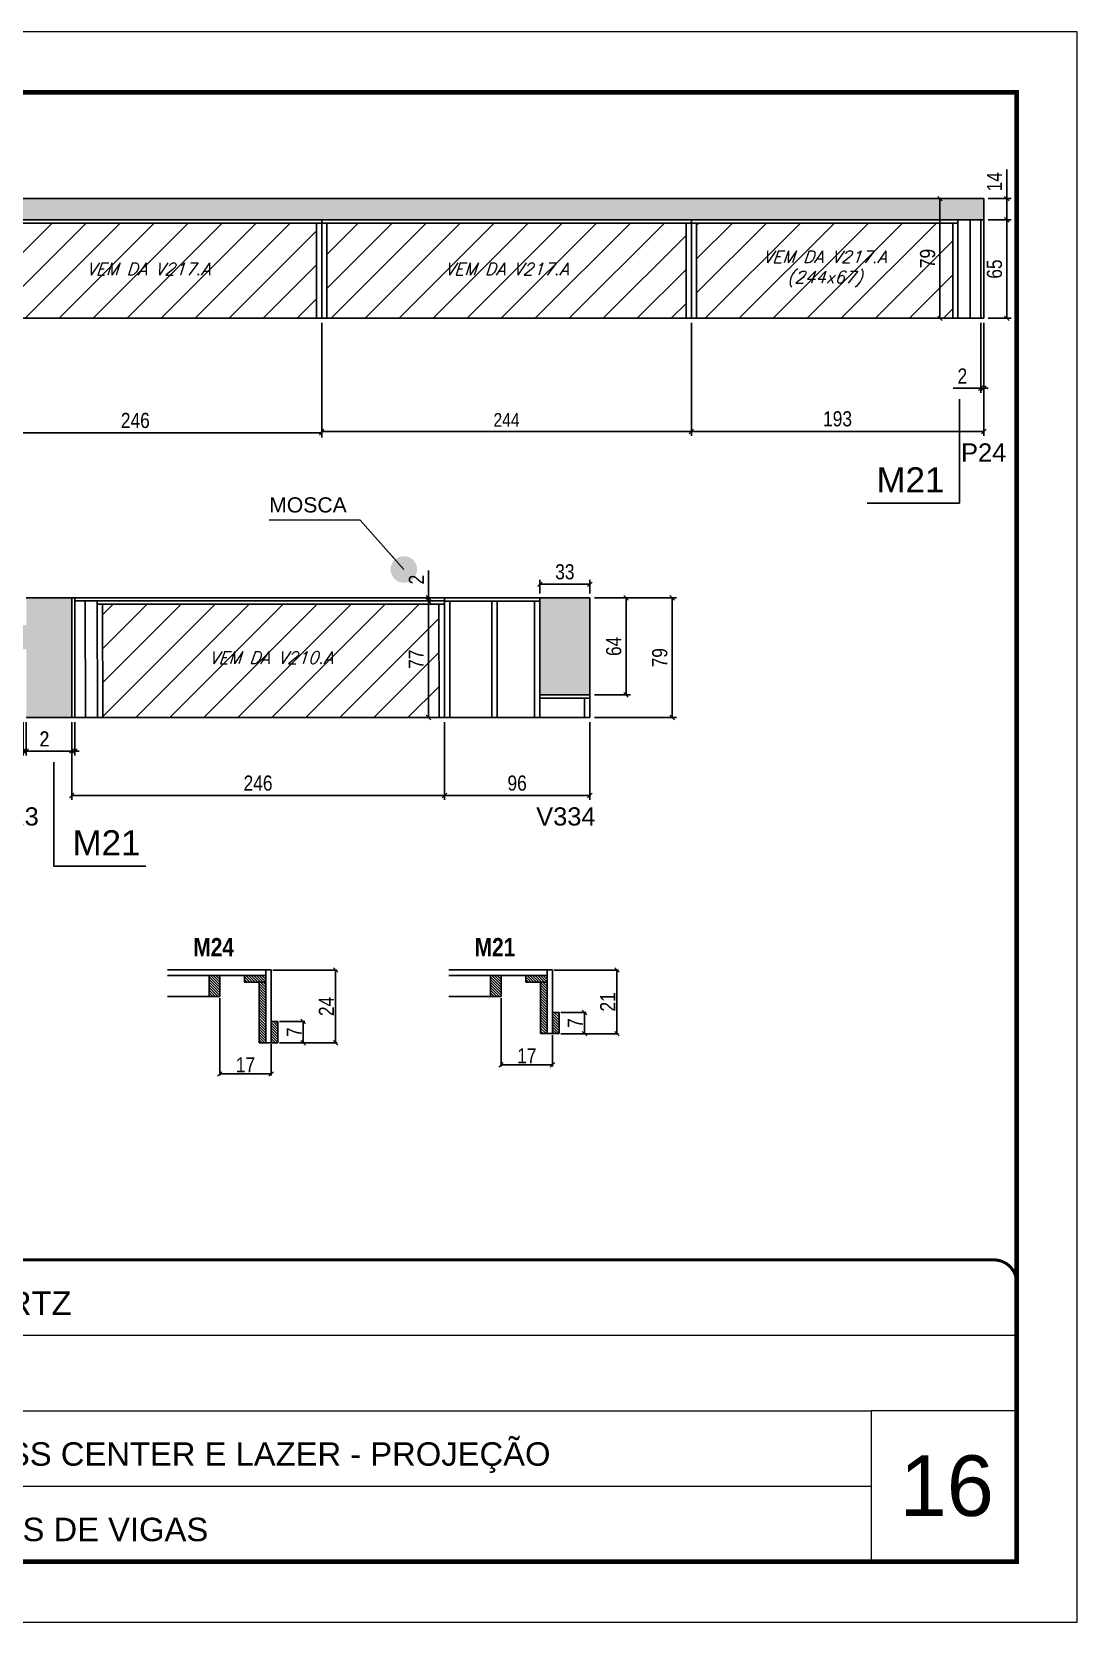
# Model space of a CAD drawing. Extents: x 13154 to 22413, y 1253 to 30260.
# Drawn here: x 18718 to 19408, y 25373 to 26423 of the extents above; entities that cross this region are included whole.
import ezdxf

# ---------------------------------------------------------------- set-up
doc = ezdxf.new("R2010")
doc.units = 0
doc.linetypes.add('CONTINUO', pattern=[0])
doc.linetypes.add('DASHED', pattern=[0.75, 0.5, -0.25])
for name, color, linetype in [('5', 5, 'Continuous'), ('COTA', 241, 'Continuous'), ('detalhes', 4, 'Continuous'), ('NOMENCLATURA', 7, 'Continuous'), ('Painéis', 200, 'Continuous'), ('SARR_2.2x10', 60, 'Continuous'), ('SARR_2.2x7', 40, 'Continuous'), ('SARR_3.5x7', 81, 'Continuous'), ('texto', 7, 'Continuous')]:
    doc.layers.add(name, color=color, linetype=linetype)
for name, color, linetype, lineweight in [('CARIMBO', 255, 'Continuous', 9), ('Folhas', 255, 'Continuous', 9), ('Hachura', 251, 'Continuous', 9), ('SARRAFO DE PRESSAO', 251, 'DASHED', 9)]:
    doc.layers.add(name, color=color, linetype=linetype, lineweight=lineweight)
doc.styles.add('ARIAL', font='arial.ttf')
doc.styles.add('COTA TECNICA', font='techl___.ttf', dxfattribs={"height": 10})
doc.styles.add('COTA TECNICA 2X', font='techl___.ttf', dxfattribs={"height": 10})
doc.styles.add('COTA TECNICA-50', font='techl___.ttf', dxfattribs={"height": 9})
doc.styles.add('Romans', font='romans.shx')
doc.styles.get("Standard").update_dxf_attribs({"font": 'arial.ttf'})
doc.styles.add('TECNICA', font='techb___.ttf', dxfattribs={"height": 10})
doc.dimstyles.new('3x', dxfattribs={"dimtxt": 10, "dimasz": 5, "dimexe": 7, "dimexo": 5, "dimgap": 4, "dimtad": 1, "dimdec": 4, "dimlfac": 0.333333, "dimdsep": 46, "dimtxsty": 'Standard', "dimblk": 'DOT', "dimcen": 0.09, "dimclrd": 1, "dimclre": 1, "dimclrt": 2, "dimadec": 0, "dimazin": 2, "dimtfac": 1, "dimtdec": 4, "dimtmove": 0, "dimatfit": 3, "dimldrblk": 'DOT', "dimfxl": 1, "dimtolj": 1, "dimtzin": 0, "dimlwd": 9, "dimlwe": 9, "dimarcsym": 0})
doc.dimstyles.new('COTA PAINEL-50', dxfattribs={"dimtxt": 9, "dimasz": 3, "dimexe": 3, "dimexo": 3, "dimgap": 3, "dimtad": 1, "dimdec": 1, "dimzin": 12, "dimdsep": 46, "dimtxsty": 'COTA TECNICA-50', "dimblk1": 'OBLIQUE', "dimblk2": 'OBLIQUE', "dimsah": 1, "dimcen": 0.9, "dimclrd": 4, "dimclre": 4, "dimclrt": 240, "dimadec": 1, "dimazin": 3, "dimtfac": 1, "dimtdec": 1, "dimtmove": 0, "dimatfit": 3, "dimfxl": 1, "dimtolj": 1, "dimtzin": 12, "dimarcsym": 0})
doc.dimstyles.new('PAINEL', dxfattribs={"dimtxt": 10, "dimasz": 3, "dimexe": 3, "dimexo": 3, "dimgap": 3, "dimtad": 1, "dimdec": 1, "dimzin": 12, "dimdsep": 46, "dimtxsty": 'COTA TECNICA', "dimblk1": 'OBLIQUE', "dimblk2": 'OBLIQUE', "dimsah": 1, "dimcen": 0.9, "dimclrd": 4, "dimclre": 4, "dimclrt": 240, "dimadec": 1, "dimazin": 3, "dimtfac": 1, "dimtdec": 1, "dimtmove": 0, "dimatfit": 3, "dimfxl": 1, "dimtolj": 1, "dimtzin": 12, "dimarcsym": 0})
doc.dimstyles.new('SECAO', dxfattribs={"dimscale": 0.333333, "dimtxt": 5, "dimasz": 9, "dimexe": 3, "dimexo": 3, "dimgap": 3, "dimtad": 1, "dimdec": 1, "dimlfac": 0.5, "dimzin": 12, "dimdsep": 46, "dimtxsty": 'COTA TECNICA 2X', "dimblk1": 'OBLIQUE', "dimblk2": 'OBLIQUE', "dimsah": 1, "dimcen": 0.9, "dimclrd": 4, "dimclre": 4, "dimclrt": 240, "dimadec": 1, "dimazin": 3, "dimtfac": 1, "dimtdec": 1, "dimtmove": 0, "dimatfit": 3, "dimfxl": 1, "dimtolj": 1, "dimtzin": 12, "dimarcsym": 0})
pattern_1 = [(135, (-113678.3993, -4312.5724), (-0.883883476, -0.883883476), [])]
pattern_2 = [(135, (-113492.7142, -4306.5724), (-0.883883476, -0.883883476), [])]

# ---------------------------------------------------------------- blocks, each defined once
blk = doc.blocks.new('9999999999')
at = {"color": 30, "linetype": 'CONTINUO'}
for p, q in [((98564.6, 34379.6), (99584, 34379.6)), ((98564.6, 34329.8), (99488, 34329.8)), ((99584, 34329.8), (99488, 34329.8)), ((99488, 34329.8), (99488, 34230.2)), ((98564.6, 34280), (99488, 34280))]:
    blk.add_line(p, q, dxfattribs=at)
at = {"color": 30, "linetype": 'CONTINUO', "const_width": 2}
blk.add_lwpolyline([(99584, 34230.2), (99584, 34414.4, 0.414214), (99569, 34429.4), (98229, 34429.4, 0.414214), (98214, 34414.4), (98214, 34245.2, 0.414214), (98229, 34230.2), (99584, 34230.2)], format="xyb", dxfattribs=at)
at = {"layer": 'Folhas'}
blk.add_lwpolyline([(98139, 34190.2), (99624, 34190.2), (99624, 35240.2), (98139, 35240.2)], close=True, dxfattribs=at)
at = {"layer": 'Folhas', "color": 30, "const_width": 3}
blk.add_lwpolyline([(98214, 34230.2), (99584, 34230.2), (99584, 35200.2), (98214, 35200.2)], close=True, dxfattribs=at)
at = {"color": 7, "linetype": 'Continuous', "ltscale": 5, "style": 'ARIAL'}
for s, height, p in [('SCHWARTZ', 15.48, (98837.7, 34393.1)), ('BUSINESS CENTER E LAZER - PROJEÇÃO', 15.483, (98837.7, 34293.5)), ('LATERAIS DE VIGAS', 15.483, (98837.7, 34243.7))]:
    blk.add_text(s, height=height, dxfattribs=at).set_placement(p)
blk = doc.blocks.new('_Oblique')
at = {"color": 0, "linetype": 'ByBlock', "lineweight": -2}
blk.add_line((-0.5, -0.5), (0.5, 0.5), dxfattribs=at)
blk = doc.blocks.new('*D164')
at = {"layer": 'COTA', "color": 4, "linetype": 'ByBlock', "lineweight": -2, "transparency": 16777216}
for p, q in [((18909.2, 26231.3), (18909.2, 26156.6)), ((19153.2, 26231.3), (19153.2, 26156.6)), ((18909.2, 26159.6), (19153.2, 26159.6))]:
    blk.add_line(p, q, dxfattribs=at)
at = {"layer": 'Defpoints', "color": 0, "linetype": 'ByBlock', "transparency": 16777216}
for p in [(18909.2, 26234.3), (19153.2, 26234.3), (19153.2, 26159.6)]:
    blk.add_point(p, dxfattribs=at)
at = {"layer": 'COTA', "color": 4, "linetype": 'ByBlock', "lineweight": -2, "transparency": 16777216, "xscale": 3, "yscale": 3, "zscale": 3, "rotation": 180}
blk.add_blockref('_Oblique', (18909.2, 26159.6), dxfattribs=at)
at = {"layer": 'COTA', "color": 4, "linetype": 'ByBlock', "lineweight": -2, "transparency": 16777216, "xscale": 3, "yscale": 3, "zscale": 3}
blk.add_blockref('_Oblique', (19153.2, 26159.6), dxfattribs=at)
at = {"layer": 'COTA', "color": 240, "linetype": 'ByBlock', "transparency": 16777216, "insert": (19031.2, 26167.2), "char_height": 9, "attachment_point": 5, "style": 'COTA TECNICA-50'}
blk.add_mtext('\\A1;244', dxfattribs=at)
blk = doc.blocks.new('*D1069')
at = {"layer": 'COTA', "color": 4, "linetype": 'ByBlock', "lineweight": -2, "transparency": 16777216}
for p, q in [((18909.2, 26231.3), (18909.2, 26155.7)), ((18663.2, 26206.3), (18663.2, 26155.7)), ((18909.2, 26158.7), (18663.2, 26158.7))]:
    blk.add_line(p, q, dxfattribs=at)
at = {"layer": 'Defpoints', "color": 0, "linetype": 'ByBlock', "transparency": 16777216}
for p in [(18909.2, 26234.3), (18663.2, 26209.3), (18663.2, 26158.7)]:
    blk.add_point(p, dxfattribs=at)
at = {"layer": 'COTA', "color": 4, "linetype": 'ByBlock', "lineweight": -2, "transparency": 16777216, "xscale": 3, "yscale": 3, "zscale": 3, "rotation": 180}
blk.add_blockref('_Oblique', (18663.2, 26158.7), dxfattribs=at)
at = {"layer": 'COTA', "color": 4, "linetype": 'ByBlock', "lineweight": -2, "transparency": 16777216, "xscale": 3, "yscale": 3, "zscale": 3}
blk.add_blockref('_Oblique', (18909.2, 26158.7), dxfattribs=at)
at = {"layer": 'COTA', "color": 240, "linetype": 'ByBlock', "transparency": 16777216, "insert": (18786.2, 26166.8), "char_height": 10, "attachment_point": 5, "style": 'COTA TECNICA'}
blk.add_mtext('\\A1;246', dxfattribs=at)
blk = doc.blocks.new('*D1070')
at = {"layer": 'COTA', "color": 4, "linetype": 'ByBlock', "lineweight": -2, "transparency": 16777216}
for p, q in [((19153.2, 26231.3), (19153.2, 26156.6)), ((19346.2, 26231.3), (19346.2, 26156.6)), ((19153.2, 26159.6), (19346.2, 26159.6))]:
    blk.add_line(p, q, dxfattribs=at)
at = {"layer": 'Defpoints', "color": 0, "linetype": 'ByBlock', "transparency": 16777216}
for p in [(19153.2, 26234.3), (19346.2, 26234.3), (19346.2, 26159.6)]:
    blk.add_point(p, dxfattribs=at)
at = {"layer": 'COTA', "color": 4, "linetype": 'ByBlock', "lineweight": -2, "transparency": 16777216, "xscale": 3, "yscale": 3, "zscale": 3, "rotation": 180}
blk.add_blockref('_Oblique', (19153.2, 26159.6), dxfattribs=at)
at = {"layer": 'COTA', "color": 4, "linetype": 'ByBlock', "lineweight": -2, "transparency": 16777216, "xscale": 3, "yscale": 3, "zscale": 3}
blk.add_blockref('_Oblique', (19346.2, 26159.6), dxfattribs=at)
at = {"layer": 'COTA', "color": 240, "linetype": 'ByBlock', "transparency": 16777216, "insert": (19249.7, 26167.9), "char_height": 10, "attachment_point": 5, "style": 'COTA TECNICA'}
blk.add_mtext('\\A1;193', dxfattribs=at)
blk = doc.blocks.new('*D1072')
at = {"layer": 'COTA', "color": 4, "linetype": 'ByBlock', "lineweight": -2, "transparency": 16777216}
for p, q in [((19344.2, 26231.3), (19344.2, 26185.2)), ((19346.2, 26231.3), (19346.2, 26185.2)), ((19344.2, 26188.2), (19326.1, 26188.2)), ((19346.2, 26188.2), (19344.2, 26188.2)), ((19346.2, 26188.2), (19349.2, 26188.2))]:
    blk.add_line(p, q, dxfattribs=at)
at = {"layer": 'Defpoints', "color": 0, "linetype": 'ByBlock', "transparency": 16777216}
for p in [(19344.2, 26234.3), (19346.2, 26234.3), (19344.2, 26188.2)]:
    blk.add_point(p, dxfattribs=at)
at = {"layer": 'COTA', "color": 4, "linetype": 'ByBlock', "lineweight": -2, "transparency": 16777216, "xscale": 3, "yscale": 3, "zscale": 3}
blk.add_blockref('_Oblique', (19344.2, 26188.2), dxfattribs=at)
at = {"layer": 'COTA', "color": 4, "linetype": 'ByBlock', "lineweight": -2, "transparency": 16777216, "xscale": 3, "yscale": 3, "zscale": 3, "rotation": 180}
blk.add_blockref('_Oblique', (19346.2, 26188.2), dxfattribs=at)
at = {"layer": 'COTA', "color": 240, "linetype": 'ByBlock', "transparency": 16777216, "insert": (19332.1, 26196.2), "char_height": 10, "attachment_point": 5, "style": 'COTA TECNICA'}
blk.add_mtext('\\A1;2', dxfattribs=at)
blk = doc.blocks.new('*D1073')
at = {"layer": 'COTA', "color": 4, "linetype": 'ByBlock', "lineweight": -2, "transparency": 16777216}
for p, q in [((19349.2, 26299.3), (19364.4, 26299.3)), ((19361.4, 26234.3), (19361.4, 26299.3)), ((19349.2, 26234.3), (19364.4, 26234.3))]:
    blk.add_line(p, q, dxfattribs=at)
at = {"layer": 'Defpoints', "color": 0, "linetype": 'ByBlock', "transparency": 16777216}
for p in [(19346.2, 26299.3), (19361.4, 26299.3), (19346.2, 26234.3)]:
    blk.add_point(p, dxfattribs=at)
at = {"layer": 'COTA', "color": 4, "linetype": 'ByBlock', "lineweight": -2, "transparency": 16777216, "xscale": 3, "yscale": 3, "zscale": 3}
for p, rotation in [((19361.4, 26299.3), 90), ((19361.4, 26234.3), 270)]:
    blk.add_blockref('_Oblique', p, dxfattribs=dict(at, rotation=rotation))
at = {"layer": 'COTA', "color": 240, "linetype": 'ByBlock', "transparency": 16777216, "insert": (19353.3, 26266.8), "char_height": 10, "attachment_point": 5, "rotation": 90, "style": 'COTA TECNICA'}
blk.add_mtext('\\A1;65', dxfattribs=at)
blk = doc.blocks.new('*D1074')
at = {"layer": 'COTA', "color": 4, "linetype": 'ByBlock', "lineweight": -2, "transparency": 16777216}
for p, q in [((19361.4, 26313.3), (19361.4, 26332.5)), ((19349.2, 26313.3), (19364.4, 26313.3)), ((19361.4, 26299.3), (19361.4, 26313.3)), ((19349.2, 26299.3), (19364.4, 26299.3))]:
    blk.add_line(p, q, dxfattribs=at)
at = {"layer": 'Defpoints', "color": 0, "linetype": 'ByBlock', "transparency": 16777216}
for p in [(19346.2, 26313.3), (19361.4, 26313.3), (19346.2, 26299.3)]:
    blk.add_point(p, dxfattribs=at)
at = {"layer": 'COTA', "color": 4, "linetype": 'ByBlock', "lineweight": -2, "transparency": 16777216, "xscale": 3, "yscale": 3, "zscale": 3}
for p, rotation in [((19361.4, 26313.3), 90), ((19361.4, 26299.3), 270)]:
    blk.add_blockref('_Oblique', p, dxfattribs=dict(at, rotation=rotation))
at = {"layer": 'COTA', "color": 240, "linetype": 'ByBlock', "transparency": 16777216, "insert": (19353.3, 26324.4), "char_height": 10, "attachment_point": 5, "rotation": 90, "style": 'COTA TECNICA'}
blk.add_mtext('\\A1;14', dxfattribs=at)
blk = doc.blocks.new('*D1157')
at = {"layer": 'COTA', "color": 4, "linetype": 'ByBlock', "lineweight": -2, "transparency": 16777216}
for p, q in [((19326.2, 26313.3), (19314.3, 26313.3)), ((19317.3, 26234.3), (19317.3, 26313.3)), ((19326.2, 26234.3), (19314.3, 26234.3))]:
    blk.add_line(p, q, dxfattribs=at)
at = {"layer": 'Defpoints', "color": 0, "linetype": 'ByBlock', "transparency": 16777216}
for p in [(19317.3, 26313.3), (19329.2, 26313.3), (19329.2, 26234.3)]:
    blk.add_point(p, dxfattribs=at)
at = {"layer": 'COTA', "color": 4, "linetype": 'ByBlock', "lineweight": -2, "transparency": 16777216, "xscale": 3, "yscale": 3, "zscale": 3}
for p, rotation in [((19317.3, 26313.3), 90), ((19317.3, 26234.3), 270)]:
    blk.add_blockref('_Oblique', p, dxfattribs=dict(at, rotation=rotation))
at = {"layer": 'COTA', "color": 240, "linetype": 'ByBlock', "transparency": 16777216, "insert": (19309.2, 26273.8), "char_height": 10, "attachment_point": 5, "rotation": 90, "style": 'COTA TECNICA'}
blk.add_mtext('\\A1;79', dxfattribs=at)
blk = doc.blocks.new('*D1162')
at = {"layer": 'COTA', "color": 4, "linetype": 'ByBlock', "lineweight": -2, "transparency": 16777216}
for p, q in [((18744.2, 25967.7), (18744.2, 25916.3)), ((18990.2, 25967.7), (18990.2, 25916.3)), ((18744.2, 25919.3), (18990.2, 25919.3))]:
    blk.add_line(p, q, dxfattribs=at)
at = {"layer": 'Defpoints', "color": 0, "linetype": 'ByBlock', "transparency": 16777216}
for p in [(18744.2, 25970.7), (18990.2, 25970.7), (18990.2, 25919.3)]:
    blk.add_point(p, dxfattribs=at)
at = {"layer": 'COTA', "color": 4, "linetype": 'ByBlock', "lineweight": -2, "transparency": 16777216, "xscale": 3, "yscale": 3, "zscale": 3, "rotation": 180}
blk.add_blockref('_Oblique', (18744.2, 25919.3), dxfattribs=at)
at = {"layer": 'COTA', "color": 4, "linetype": 'ByBlock', "lineweight": -2, "transparency": 16777216, "xscale": 3, "yscale": 3, "zscale": 3}
blk.add_blockref('_Oblique', (18990.2, 25919.3), dxfattribs=at)
at = {"layer": 'COTA', "color": 240, "linetype": 'ByBlock', "transparency": 16777216, "insert": (18867.2, 25927.4), "char_height": 10, "attachment_point": 5, "style": 'COTA TECNICA'}
blk.add_mtext('\\A1;246', dxfattribs=at)
blk = doc.blocks.new('*D1163')
at = {"layer": 'COTA', "color": 4, "linetype": 'ByBlock', "lineweight": -2, "transparency": 16777216}
for p, q in [((18990.2, 25967.7), (18990.2, 25916.3)), ((19086.2, 25967.7), (19086.2, 25916.3)), ((18990.2, 25919.3), (19086.2, 25919.3))]:
    blk.add_line(p, q, dxfattribs=at)
at = {"layer": 'Defpoints', "color": 0, "linetype": 'ByBlock', "transparency": 16777216}
for p in [(18990.2, 25970.7), (19086.2, 25970.7), (19086.2, 25919.3)]:
    blk.add_point(p, dxfattribs=at)
at = {"layer": 'COTA', "color": 4, "linetype": 'ByBlock', "lineweight": -2, "transparency": 16777216, "xscale": 3, "yscale": 3, "zscale": 3, "rotation": 180}
blk.add_blockref('_Oblique', (18990.2, 25919.3), dxfattribs=at)
at = {"layer": 'COTA', "color": 4, "linetype": 'ByBlock', "lineweight": -2, "transparency": 16777216, "xscale": 3, "yscale": 3, "zscale": 3}
blk.add_blockref('_Oblique', (19086.2, 25919.3), dxfattribs=at)
at = {"layer": 'COTA', "color": 240, "linetype": 'ByBlock', "transparency": 16777216, "insert": (19038.2, 25927.4), "char_height": 10, "attachment_point": 5, "style": 'COTA TECNICA'}
blk.add_mtext('\\A1;96', dxfattribs=at)
blk = doc.blocks.new('*D1167')
at = {"layer": 'COTA', "color": 4, "linetype": 'ByBlock', "lineweight": -2, "transparency": 16777216}
for p, q in [((19089.2, 26049.7), (19143.5, 26049.7)), ((19140.5, 25970.7), (19140.5, 26049.7)), ((19089.2, 25970.7), (19143.5, 25970.7))]:
    blk.add_line(p, q, dxfattribs=at)
at = {"layer": 'Defpoints', "color": 0, "linetype": 'ByBlock', "transparency": 16777216}
for p in [(19086.2, 26049.7), (19140.5, 26049.7), (19086.2, 25970.7)]:
    blk.add_point(p, dxfattribs=at)
at = {"layer": 'COTA', "color": 4, "linetype": 'ByBlock', "lineweight": -2, "transparency": 16777216, "xscale": 3, "yscale": 3, "zscale": 3}
for p, rotation in [((19140.5, 26049.7), 90), ((19140.5, 25970.7), 270)]:
    blk.add_blockref('_Oblique', p, dxfattribs=dict(at, rotation=rotation))
at = {"layer": 'COTA', "color": 240, "linetype": 'ByBlock', "transparency": 16777216, "insert": (19132.4, 26010.2), "char_height": 10, "attachment_point": 5, "rotation": 90, "style": 'COTA TECNICA'}
blk.add_mtext('\\A1;79', dxfattribs=at)
blk = doc.blocks.new('*D1168')
at = {"layer": 'COTA', "color": 4, "linetype": 'ByBlock', "lineweight": -2, "transparency": 16777216}
for p, q in [((19053.2, 26052.7), (19053.2, 26061.7)), ((19086.2, 26052.7), (19086.2, 26061.7)), ((19086.2, 26058.7), (19053.2, 26058.7))]:
    blk.add_line(p, q, dxfattribs=at)
at = {"layer": 'Defpoints', "color": 0, "linetype": 'ByBlock', "transparency": 16777216}
for p in [(19053.2, 26058.7), (19053.2, 26049.7), (19086.2, 26049.7)]:
    blk.add_point(p, dxfattribs=at)
at = {"layer": 'COTA', "color": 4, "linetype": 'ByBlock', "lineweight": -2, "transparency": 16777216, "xscale": 3, "yscale": 3, "zscale": 3, "rotation": 180}
blk.add_blockref('_Oblique', (19053.2, 26058.7), dxfattribs=at)
at = {"layer": 'COTA', "color": 4, "linetype": 'ByBlock', "lineweight": -2, "transparency": 16777216, "xscale": 3, "yscale": 3, "zscale": 3}
blk.add_blockref('_Oblique', (19086.2, 26058.7), dxfattribs=at)
at = {"layer": 'COTA', "color": 240, "linetype": 'ByBlock', "transparency": 16777216, "insert": (19069.7, 26066.9), "char_height": 10, "attachment_point": 5, "style": 'COTA TECNICA'}
blk.add_mtext('\\A1;33', dxfattribs=at)
blk = doc.blocks.new('*D1169')
at = {"layer": 'COTA', "color": 4, "linetype": 'ByBlock', "lineweight": -2, "transparency": 16777216}
for p, q in [((19089.2, 26049.7), (19113.1, 26049.7)), ((19110.1, 26049.7), (19110.1, 25985.7)), ((19089.2, 25985.7), (19113.1, 25985.7))]:
    blk.add_line(p, q, dxfattribs=at)
at = {"layer": 'Defpoints', "color": 0, "linetype": 'ByBlock', "transparency": 16777216}
for p in [(19086.2, 26049.7), (19086.2, 25985.7), (19110.1, 25985.7)]:
    blk.add_point(p, dxfattribs=at)
at = {"layer": 'COTA', "color": 4, "linetype": 'ByBlock', "lineweight": -2, "transparency": 16777216, "xscale": 3, "yscale": 3, "zscale": 3}
for p, rotation in [((19110.1, 26049.7), 90), ((19110.1, 25985.7), 270)]:
    blk.add_blockref('_Oblique', p, dxfattribs=dict(at, rotation=rotation))
at = {"layer": 'COTA', "color": 240, "linetype": 'ByBlock', "transparency": 16777216, "insert": (19102, 26017.7), "char_height": 10, "attachment_point": 5, "rotation": 90, "style": 'COTA TECNICA'}
blk.add_mtext('\\A1;64', dxfattribs=at)
blk = doc.blocks.new('*D1088')
at = {"layer": 'COTA', "color": 4, "lineweight": -2, "transparency": 16777216}
for p, q in [((18876.9, 25804), (18919.4, 25804)), ((18918.4, 25756), (18918.4, 25804)), ((18881.3, 25756), (18919.4, 25756))]:
    blk.add_line(p, q, dxfattribs=at)
at = {"layer": 'Defpoints', "color": 0, "transparency": 16777216}
for p in [(18875.9, 25804), (18918.4, 25804), (18880.3, 25756)]:
    blk.add_point(p, dxfattribs=at)
at = {"layer": 'COTA', "color": 4, "lineweight": -2, "transparency": 16777216, "xscale": 3, "yscale": 3, "zscale": 3}
for p, rotation in [((18918.4, 25804), 90), ((18918.4, 25756), 270)]:
    blk.add_blockref('_Oblique', p, dxfattribs=dict(at, rotation=rotation))
at = {"layer": 'COTA', "color": 240, "transparency": 16777216, "insert": (18912.3, 25780), "char_height": 10, "attachment_point": 5, "rotation": 90, "style": 'COTA TECNICA 2X'}
blk.add_mtext('\\A1;24', dxfattribs=at)
blk = doc.blocks.new('*D1089')
at = {"layer": 'COTA', "color": 4, "lineweight": -2, "transparency": 16777216}
for p, q in [((18881.3, 25770), (18898, 25770)), ((18897, 25770), (18897, 25756)), ((18881.3, 25756), (18898, 25756))]:
    blk.add_line(p, q, dxfattribs=at)
at = {"layer": 'Defpoints', "color": 0, "transparency": 16777216}
for p in [(18880.3, 25770), (18880.3, 25756), (18897, 25756)]:
    blk.add_point(p, dxfattribs=at)
at = {"layer": 'COTA', "color": 4, "lineweight": -2, "transparency": 16777216, "xscale": 3, "yscale": 3, "zscale": 3}
for p, rotation in [((18897, 25770), 90), ((18897, 25756), 270)]:
    blk.add_blockref('_Oblique', p, dxfattribs=dict(at, rotation=rotation))
at = {"layer": 'COTA', "color": 240, "transparency": 16777216, "insert": (18891, 25763), "char_height": 10, "attachment_point": 5, "rotation": 90, "style": 'COTA TECNICA 2X'}
blk.add_mtext('\\A1;7', dxfattribs=at)
blk = doc.blocks.new('*D1090')
at = {"layer": 'COTA', "color": 4, "lineweight": -2, "transparency": 16777216}
for p, q in [((18841.9, 25785.4), (18841.9, 25734.4)), ((18875.9, 25755), (18875.9, 25734.4)), ((18841.9, 25735.4), (18875.9, 25735.4))]:
    blk.add_line(p, q, dxfattribs=at)
at = {"layer": 'Defpoints', "color": 0, "transparency": 16777216}
for p in [(18841.9, 25786.4), (18875.9, 25756), (18875.9, 25735.4)]:
    blk.add_point(p, dxfattribs=at)
at = {"layer": 'COTA', "color": 4, "lineweight": -2, "transparency": 16777216, "xscale": 3, "yscale": 3, "zscale": 3, "rotation": 180}
blk.add_blockref('_Oblique', (18841.9, 25735.4), dxfattribs=at)
at = {"layer": 'COTA', "color": 4, "lineweight": -2, "transparency": 16777216, "xscale": 3, "yscale": 3, "zscale": 3}
blk.add_blockref('_Oblique', (18875.9, 25735.4), dxfattribs=at)
at = {"layer": 'COTA', "color": 240, "transparency": 16777216, "insert": (18858.9, 25741.4), "char_height": 10, "attachment_point": 5, "style": 'COTA TECNICA 2X'}
blk.add_mtext('\\A1;17', dxfattribs=at)
blk = doc.blocks.new('*D1091')
at = {"layer": 'COTA', "color": 4, "lineweight": -2, "transparency": 16777216}
for p, q in [((19062.6, 25804), (19105.1, 25804)), ((19104.1, 25762), (19104.1, 25804)), ((19067, 25762), (19105.1, 25762))]:
    blk.add_line(p, q, dxfattribs=at)
at = {"layer": 'Defpoints', "color": 0, "transparency": 16777216}
for p in [(19061.6, 25804), (19104.1, 25804), (19066, 25762)]:
    blk.add_point(p, dxfattribs=at)
at = {"layer": 'COTA', "color": 4, "lineweight": -2, "transparency": 16777216, "xscale": 3, "yscale": 3, "zscale": 3}
for p, rotation in [((19104.1, 25804), 90), ((19104.1, 25762), 270)]:
    blk.add_blockref('_Oblique', p, dxfattribs=dict(at, rotation=rotation))
at = {"layer": 'COTA', "color": 240, "transparency": 16777216, "insert": (19098, 25783), "char_height": 10, "attachment_point": 5, "rotation": 90, "style": 'COTA TECNICA 2X'}
blk.add_mtext('\\A1;21', dxfattribs=at)
blk = doc.blocks.new('*D1092')
at = {"layer": 'COTA', "color": 4, "lineweight": -2, "transparency": 16777216}
for p, q in [((19067, 25776), (19083.7, 25776)), ((19082.7, 25776), (19082.7, 25762)), ((19067, 25762), (19083.7, 25762))]:
    blk.add_line(p, q, dxfattribs=at)
at = {"layer": 'Defpoints', "color": 0, "transparency": 16777216}
for p in [(19066, 25776), (19066, 25762), (19082.7, 25762)]:
    blk.add_point(p, dxfattribs=at)
at = {"layer": 'COTA', "color": 4, "lineweight": -2, "transparency": 16777216, "xscale": 3, "yscale": 3, "zscale": 3}
for p, rotation in [((19082.7, 25776), 90), ((19082.7, 25762), 270)]:
    blk.add_blockref('_Oblique', p, dxfattribs=dict(at, rotation=rotation))
at = {"layer": 'COTA', "color": 240, "transparency": 16777216, "insert": (19076.6, 25769), "char_height": 10, "attachment_point": 5, "rotation": 90, "style": 'COTA TECNICA 2X'}
blk.add_mtext('\\A1;7', dxfattribs=at)
blk = doc.blocks.new('*D1093')
at = {"layer": 'COTA', "color": 4, "lineweight": -2, "transparency": 16777216}
for p, q in [((19027.6, 25785.4), (19027.6, 25740.4)), ((19061.6, 25761), (19061.6, 25740.4)), ((19027.6, 25741.4), (19061.6, 25741.4))]:
    blk.add_line(p, q, dxfattribs=at)
at = {"layer": 'Defpoints', "color": 0, "transparency": 16777216}
for p in [(19027.6, 25786.4), (19061.6, 25762), (19061.6, 25741.4)]:
    blk.add_point(p, dxfattribs=at)
at = {"layer": 'COTA', "color": 4, "lineweight": -2, "transparency": 16777216, "xscale": 3, "yscale": 3, "zscale": 3, "rotation": 180}
blk.add_blockref('_Oblique', (19027.6, 25741.4), dxfattribs=at)
at = {"layer": 'COTA', "color": 4, "lineweight": -2, "transparency": 16777216, "xscale": 3, "yscale": 3, "zscale": 3}
blk.add_blockref('_Oblique', (19061.6, 25741.4), dxfattribs=at)
at = {"layer": 'COTA', "color": 240, "transparency": 16777216, "insert": (19044.6, 25747.4), "char_height": 10, "attachment_point": 5, "style": 'COTA TECNICA 2X'}
blk.add_mtext('\\A1;17', dxfattribs=at)
blk = doc.blocks.new('*D3235')
at = {"layer": 'COTA', "color": 4, "lineweight": -2, "transparency": 16777216}
for p, q in [((18712.2, 25967.7), (18712.2, 25945.6)), ((18714.2, 25967.7), (18714.2, 25945.6)), ((18712.2, 25948.6), (18709.2, 25948.6)), ((18712.2, 25948.6), (18714.2, 25948.6)), ((18714.2, 25948.6), (18732.3, 25948.6))]:
    blk.add_line(p, q, dxfattribs=at)
at = {"layer": 'Defpoints', "color": 0, "transparency": 16777216}
for p in [(18712.2, 25970.7), (18714.2, 25970.7), (18714.2, 25948.6)]:
    blk.add_point(p, dxfattribs=at)
at = {"layer": 'COTA', "color": 4, "lineweight": -2, "transparency": 16777216, "xscale": 3, "yscale": 3, "zscale": 3}
blk.add_blockref('_Oblique', (18712.2, 25948.6), dxfattribs=at)
at = {"layer": 'COTA', "color": 4, "lineweight": -2, "transparency": 16777216, "xscale": 3, "yscale": 3, "zscale": 3, "rotation": 180}
blk.add_blockref('_Oblique', (18714.2, 25948.6), dxfattribs=at)
at = {"layer": 'COTA', "color": 240, "transparency": 16777216, "insert": (18726.3, 25956.6), "char_height": 10, "attachment_point": 5, "style": 'COTA TECNICA'}
blk.add_mtext('\\A1;2', dxfattribs=at)
blk = doc.blocks.new('*D3236')
at = {"layer": 'COTA', "color": 4, "lineweight": -2, "transparency": 16777216}
for p, q in [((18744.2, 25967.7), (18744.2, 25945.6)), ((18746.2, 25967.7), (18746.2, 25945.6)), ((18744.2, 25948.6), (18720, 25948.6)), ((18746.2, 25948.6), (18744.2, 25948.6)), ((18746.2, 25948.6), (18749.2, 25948.6))]:
    blk.add_line(p, q, dxfattribs=at)
at = {"layer": 'Defpoints', "color": 0, "transparency": 16777216}
for p in [(18744.2, 25970.7), (18746.2, 25970.7), (18744.2, 25948.6)]:
    blk.add_point(p, dxfattribs=at)
at = {"layer": 'COTA', "color": 4, "lineweight": -2, "transparency": 16777216, "xscale": 3, "yscale": 3, "zscale": 3}
blk.add_blockref('_Oblique', (18744.2, 25948.6), dxfattribs=at)
at = {"layer": 'COTA', "color": 4, "lineweight": -2, "transparency": 16777216, "xscale": 3, "yscale": 3, "zscale": 3, "rotation": 180}
blk.add_blockref('_Oblique', (18746.2, 25948.6), dxfattribs=at)
at = {"layer": 'COTA', "color": 240, "transparency": 16777216, "insert": (18726.1, 25956.6), "char_height": 10, "attachment_point": 5, "style": 'COTA TECNICA'}
blk.add_mtext('\\A1;2', dxfattribs=at)
blk = doc.blocks.new('*D3237')
at = {"layer": 'COTA', "color": 4, "lineweight": -2, "transparency": 16777216}
for p, q in [((18983.7, 26047.7), (18976.7, 26047.7)), ((18979.7, 25970.7), (18979.7, 26047.7)), ((18983.7, 25970.7), (18976.7, 25970.7))]:
    blk.add_line(p, q, dxfattribs=at)
at = {"layer": 'Defpoints', "color": 0, "transparency": 16777216}
for p in [(18979.7, 26047.7), (18986.7, 26047.7), (18986.7, 25970.7)]:
    blk.add_point(p, dxfattribs=at)
at = {"layer": 'COTA', "color": 4, "lineweight": -2, "transparency": 16777216, "xscale": 3, "yscale": 3, "zscale": 3}
for p, rotation in [((18979.7, 26047.7), 90), ((18979.7, 25970.7), 270)]:
    blk.add_blockref('_Oblique', p, dxfattribs=dict(at, rotation=rotation))
at = {"layer": 'COTA', "color": 240, "transparency": 16777216, "insert": (18971.6, 26009.2), "char_height": 10, "attachment_point": 5, "rotation": 90, "style": 'COTA TECNICA'}
blk.add_mtext('\\A1;77', dxfattribs=at)
blk = doc.blocks.new('*D3238')
at = {"layer": 'COTA', "color": 4, "lineweight": -2, "transparency": 16777216}
for p, q in [((18979.7, 26049.7), (18979.7, 26067.8)), ((18982.6, 26049.7), (18976.7, 26049.7)), ((18982.6, 26047.7), (18976.7, 26047.7)), ((18979.7, 26047.7), (18979.7, 26049.7)), ((18979.7, 26047.7), (18979.7, 26044.7))]:
    blk.add_line(p, q, dxfattribs=at)
at = {"layer": 'Defpoints', "color": 0, "transparency": 16777216}
for p in [(18979.7, 26049.7), (18985.6, 26049.7), (18985.6, 26047.7)]:
    blk.add_point(p, dxfattribs=at)
at = {"layer": 'COTA', "color": 4, "lineweight": -2, "transparency": 16777216, "xscale": 3, "yscale": 3, "zscale": 3}
for p, rotation in [((18979.7, 26049.7), 270), ((18979.7, 26047.7), 90)]:
    blk.add_blockref('_Oblique', p, dxfattribs=dict(at, rotation=rotation))
at = {"layer": 'COTA', "color": 240, "transparency": 16777216, "insert": (18971.7, 26061.8), "char_height": 10, "attachment_point": 5, "rotation": 90, "style": 'COTA TECNICA'}
blk.add_mtext('\\A1;2', dxfattribs=at)
blk = doc.blocks.new('_Dot')
at = {"color": 0, "linetype": 'ByBlock', "lineweight": -2}
blk.add_line((-0.5, 0), (-1, 0), dxfattribs=at)
at = {"color": 0, "linetype": 'ByBlock', "const_width": 0.5}
blk.add_lwpolyline([(-0.25, 0, 1), (0.25, 0, 1)], format="xyb", close=True, dxfattribs=at)

msp = doc.modelspace()

# ---------------------------------------------------------------- hatches: boundary and pattern name
at = {"layer": 'COTA', "linetype": 'ByBlock'}
h = msp.add_hatch(dxfattribs=at)
h.set_pattern_fill('AR-CONC', color=256, scale=0.03)
h.set_pattern_definition([(50, (-115866.6203, -5371.0305), (5.46554007, -0.47817257), [0.5715, -6.2865]), (355, (-115866.62, -5371.0305), (-1.05730264, 5.73170536), [0.4572, -5.02921753]), (100.4514447, (-115866.165, -5371.0704), (4.40823741, 5.25353256), [0.48570026, -5.34270734]), (46.1842, (-115866.62, -5369.5065), (8.13237123, -1.26126984), [0.85725, -9.42975]), (96.6355576, (-115865.9426, -5369.612), (7.122124, 7.42278374), [0.7285507, -8.01406824]), (351.184151, (-115866.62, -5369.5065), (7.122124, 7.42278374), [0.685799, -7.54379196]), (21, (-115865.8583, -5369.8875), (4.54843174, -3.06795595), [0.5715, -6.2865]), (326, (-115865.858, -5369.8875), (1.85406085, 5.52563898), [0.4572, -5.0292]), (71.451445, (-115865.479, -5370.143), (6.40249258, 2.45768307), [0.48570026, -5.34269813]), (37.5, (-115866.6203, -5371.0305), (0.092658098, 2.536651166), [0, -4.96824, 0, -5.1054, 0, -5.04825]), (7.5, (-115866.6203, -5371.0305), (2.004589875, 3.005417245), [0, -2.91084, 0, -4.85394, 0, -1.92405]), (327.5, (-115868.3195, -5371.0305), (4.067717855, -0.17186232), [0, -1.905, 0, -5.9436, 0, -7.8867]), (317.5, (-115869.0815, -5371.0305), (4.44387544, 0.76279473), [0, -2.4765, 0, -3.94716, 0, -5.6007])])
h.paths.add_polyline_path([(18663.21, 26299.35), (19346.21, 26299.35), (19346.21, 26313.35), (18289.21, 26313.35), (18289.21, 26249.35), (18322.21, 26249.35), (18322.21, 26299.35), (18635.21, 26299.35), (18635.21, 26209.35), (18663.21, 26209.35), (18663.21, 26234.35)])
h = msp.add_hatch(dxfattribs=at)
h.set_pattern_fill('AR-CONC', color=256, scale=0.03)
h.set_pattern_definition([(50, (-115866.6203, -5388.735), (5.46554007, -0.47817257), [0.5715, -6.2865]), (355, (-115866.62, -5388.735), (-1.05730264, 5.73170536), [0.4572, -5.02921753]), (100.4514447, (-115866.165, -5388.775), (4.40823741, 5.25353256), [0.48570026, -5.34270734]), (46.1842, (-115866.62, -5387.211), (8.13237123, -1.26126984), [0.85725, -9.42975]), (96.6355576, (-115865.9426, -5387.316), (7.122124, 7.42278374), [0.7285507, -8.01406824]), (351.184151, (-115866.62, -5387.211), (7.122124, 7.42278374), [0.685799, -7.54379196]), (21, (-115865.8583, -5387.592), (4.54843174, -3.06795595), [0.5715, -6.2865]), (326, (-115865.858, -5387.592), (1.85406085, 5.52563898), [0.4572, -5.0292]), (71.451445, (-115865.479, -5387.848), (6.40249258, 2.45768307), [0.48570026, -5.34269813]), (37.5, (-115866.6203, -5388.7352), (0.092658098, 2.536651166), [0, -4.96824, 0, -5.1054, 0, -5.04825]), (7.5, (-115866.6203, -5388.7352), (2.004589875, 3.005417245), [0, -2.91084, 0, -4.85394, 0, -1.92405]), (327.5, (-115868.3195, -5388.7352), (4.067717855, -0.17186232), [0, -1.905, 0, -5.9436, 0, -7.8867]), (317.5, (-115869.0815, -5388.735), (4.44387544, 0.76279473), [0, -2.4765, 0, -3.94716, 0, -5.6007])])
h.paths.add_polyline_path([(18247.21, 26015.74), (18714.21, 26015.74), (18714.21, 25970.74), (18744.21, 25970.74), (18744.21, 26049.74), (18714.21, 26049.74), (18714.21, 26031.74), (18247.21, 26031.74), (18247.21, 26049.74), (18023.21, 26049.74), (18023.21, 26035.74), (18214.21, 26035.74), (18214.21, 25985.74), (18247.21, 25985.74)])
h.paths.add_polyline_path([(19053.21, 25985.74), (19086.21, 25985.74), (19086.21, 26049.74), (19053.21, 26049.74)])
at = {"layer": 'Hachura', "linetype": 'ByBlock'}
h = msp.add_hatch(dxfattribs=at)
h.set_pattern_fill('ANSI31', color=256, scale=5)
h.paths.add_polyline_path([(18905.71, 26234.35), (18905.71, 26297.15), (18683.71, 26297.15), (18683.71, 26234.35)])
h.paths.add_polyline_path([(19149.71, 26234.35), (19149.71, 26297.15), (18912.71, 26297.15), (18912.71, 26234.35)])
h.paths.add_polyline_path([(19156.71, 26234.35), (19325.71, 26234.35), (19325.71, 26297.15), (19156.71, 26297.15)])
h = msp.add_hatch(dxfattribs=at)
h.set_pattern_fill('ANSI31', color=256, scale=5)
h.paths.add_polyline_path([(18210.71, 25970.74), (18210.71, 26033.54), (18043.71, 26033.54), (18043.71, 25970.74)])
h.paths.add_polyline_path([(18986.71, 25970.74), (18986.53, 26045.55), (18764.53, 26045.55), (18764.71, 25970.74)])
at = {"layer": 'SARR_2.2x10'}
h = msp.add_hatch(dxfattribs=at)
h.set_pattern_fill('ANSI31', color=256, scale=10, angle=90)
h.set_pattern_definition([(135, (-113678.7993, -4296.5724), (-0.883883476, -0.883883476), [])])
h.paths.add_polyline_path([(18841.93, 25800.45), (18834.93, 25800.45), (18834.93, 25786.45), (18841.93, 25786.45)])
h = msp.add_hatch(dxfattribs=at)
h.set_pattern_fill('ANSI31', color=256, scale=10, angle=90)
h.set_pattern_definition([(135, (-113678.3993, -4296.5724), (-0.883883476, -0.883883476), [])])
h.paths.add_polyline_path([(18858.33, 25800.45), (18858.33, 25796.05), (18872.33, 25796.05), (18872.33, 25800.45)])
h = msp.add_hatch(dxfattribs=at)
h.set_pattern_fill('ANSI31', color=256, scale=10, angle=90)
h.set_pattern_definition([(135, (-113493.1142, -4296.5724), (-0.883883476, -0.883883476), [])])
h.paths.add_polyline_path([(19027.62, 25800.45), (19020.62, 25800.45), (19020.62, 25786.45), (19027.62, 25786.45)])
h = msp.add_hatch(dxfattribs=at)
h.set_pattern_fill('ANSI31', color=256, scale=10, angle=90)
h.set_pattern_definition([(135, (-113492.7142, -4296.5724), (-0.883883476, -0.883883476), [])])
h.paths.add_polyline_path([(19044.02, 25800.45), (19044.02, 25796.05), (19058.02, 25796.05), (19058.02, 25800.45)])
h = msp.add_hatch(dxfattribs=at)
h.set_pattern_fill('ANSI31', color=256, scale=10, angle=90)
h.set_pattern_definition(pattern_1)
h.paths.add_polyline_path([(18867.93, 25756.05), (18872.33, 25756.05), (18872.33, 25796.05), (18867.93, 25796.05)])
h = msp.add_hatch(dxfattribs=at)
h.set_pattern_fill('ANSI31', color=256, scale=10, angle=90)
h.set_pattern_definition(pattern_2)
h.paths.add_polyline_path([(19053.62, 25762.05), (19058.02, 25762.05), (19058.02, 25796.05), (19053.62, 25796.05)])
h = msp.add_hatch(dxfattribs=at)
h.set_pattern_fill('ANSI31', color=256, scale=10, angle=90)
h.set_pattern_definition(pattern_1)
h.paths.add_polyline_path([(18880.33, 25770.05), (18875.93, 25770.05), (18875.93, 25756.05), (18880.33, 25756.05)])
h = msp.add_hatch(dxfattribs=at)
h.set_pattern_fill('ANSI31', color=256, scale=10, angle=90)
h.set_pattern_definition(pattern_2)
h.paths.add_polyline_path([(19066.02, 25776.05), (19061.62, 25776.05), (19061.62, 25762.05), (19066.02, 25762.05)])

# ---------------------------------------------------------------- linework, layer by layer
at = {"layer": 'COTA', "linetype": 'ByBlock'}
for p, q in [((18289.21, 26313.35), (19346.21, 26313.35)), ((19346.21, 26299.35), (19346.21, 26313.35)), ((18714.21, 26049.74), (18744.21, 26049.74)), ((19024.99, 25970.74), (19024.99, 26047.54)), ((19053.21, 26049.74), (19086.21, 26049.74)), ((19086.21, 25985.74), (19086.21, 26049.74)), ((19053.21, 25970.74), (19053.21, 25985.74)), ((18714.21, 25970.74), (18744.21, 25970.74))]:
    msp.add_line(p, q, dxfattribs=at)
at = {"layer": 'NOMENCLATURA', "linetype": 'Continuous'}
for p, q in [((19330.2, 26180.96), (19330.2, 26112.22)), ((19269.35, 26112.22), (19330.2, 26112.22)), ((18732.31, 25941.35), (18732.31, 25872.61)), ((18793.17, 25872.61), (18732.31, 25872.61))]:
    msp.add_line(p, q, dxfattribs=at)
at = {"layer": 'Painéis', "linetype": 'Continuous'}
for p, q in [((18663.21, 26299.35), (19346.21, 26299.35)), ((18909.21, 26234.35), (18909.21, 26299.35)), ((19153.21, 26234.35), (19153.21, 26299.35)), ((19344.21, 26234.35), (19344.21, 26299.35)), ((19346.21, 26234.35), (19346.21, 26299.35)), ((19346.21, 26234.35), (18663.21, 26234.35)), ((18744.21, 25970.74), (18744.21, 26049.74)), ((18744.21, 26049.74), (19053.21, 26049.74)), ((18746.21, 25970.74), (18746.21, 26049.74)), ((18990.21, 25970.74), (18990.21, 26049.74)), ((19053.21, 25985.74), (19053.21, 26049.74)), ((19086.21, 25985.74), (19053.21, 25985.74)), ((19086.21, 25970.74), (19086.21, 25985.74)), ((18744.21, 25970.74), (19086.21, 25970.74)), ((18807.37, 25804.05), (18875.93, 25804.05)), ((18807.37, 25800.45), (18872.33, 25800.45)), ((18872.33, 25756.05), (18872.33, 25804.05)), ((18875.93, 25804.05), (18875.93, 25756.05)), ((18993.06, 25804.05), (19061.62, 25804.05)), ((18993.06, 25800.45), (19058.02, 25800.45)), ((19058.02, 25762.05), (19058.02, 25804.05)), ((19061.62, 25804.05), (19061.62, 25762.05)), ((19061.62, 25762.05), (19058.02, 25762.05)), ((18875.93, 25756.05), (18872.33, 25756.05))]:
    msp.add_line(p, q, dxfattribs=at)
msp.add_lwpolyline([(18746.21, 26047.75), (18990.21, 26047.75), (18990.21, 26049.74), (18746.21, 26049.74)], close=True, dxfattribs=at)
at = {"layer": 'SARR_2.2x10'}
for p, q in [((18834.93, 25786.45), (18834.93, 25800.45)), ((18841.93, 25786.45), (18841.93, 25800.45)), ((18858.33, 25796.05), (18858.33, 25800.45)), ((19020.62, 25786.45), (19020.62, 25800.45)), ((19027.62, 25786.45), (19027.62, 25800.45)), ((19044.02, 25796.05), (19044.02, 25800.45)), ((18858.33, 25796.05), (18872.33, 25796.05)), ((18867.93, 25756.05), (18867.93, 25796.05)), ((19044.02, 25796.05), (19058.02, 25796.05)), ((19053.62, 25762.05), (19053.62, 25796.05)), ((18807.37, 25786.45), (18841.93, 25786.45)), ((18993.06, 25786.45), (19027.62, 25786.45)), ((18880.33, 25770.05), (18875.93, 25770.05)), ((18880.33, 25756.05), (18880.33, 25770.05)), ((19066.02, 25776.05), (19061.62, 25776.05)), ((19066.02, 25762.05), (19066.02, 25776.05)), ((19058.02, 25762.05), (19053.62, 25762.05)), ((19061.62, 25762.05), (19066.02, 25762.05)), ((18872.33, 25756.05), (18867.93, 25756.05)), ((18875.93, 25756.05), (18880.33, 25756.05))]:
    msp.add_line(p, q, dxfattribs=at)
at = {"layer": 'SARR_2.2x7', "linetype": 'Continuous'}
for p, q in [((18680.21, 26297.15), (18909.21, 26297.15)), ((18909.21, 26297.15), (19153.21, 26297.15)), ((19153.21, 26297.15), (19329.21, 26297.15)), ((19337.21, 26299.35), (19337.21, 26234.35)), ((18753.03, 26047.75), (18753.21, 25970.74)), ((18990.03, 26045.55), (18761.03, 26045.55)), ((19053.21, 26047.54), (18990.21, 26047.54)), ((19086.21, 25983.54), (19053.21, 25983.54))]:
    msp.add_line(p, q, dxfattribs=at)
at = {"layer": 'SARR_3.5x7'}
for p, q in [((18905.71, 26297.15), (18905.71, 26234.35)), ((18912.71, 26297.15), (18912.71, 26234.35)), ((19149.71, 26297.15), (19149.71, 26234.35)), ((19156.71, 26297.15), (19156.71, 26234.35)), ((19325.71, 26297.15), (19325.71, 26234.35)), ((19329.21, 26299.35), (19329.21, 26234.35)), ((18761.03, 26047.75), (18761.21, 25970.74)), ((18764.53, 26045.55), (18764.71, 25970.74)), ((18986.53, 26045.55), (18986.71, 25970.74)), ((18993.71, 26047.54), (18993.71, 25970.74)), ((19021.49, 26047.54), (19021.49, 25970.74)), ((19049.71, 26047.54), (19049.71, 25970.74)), ((19082.71, 25983.54), (19082.71, 25970.74))]:
    msp.add_line(p, q, dxfattribs=at)

# ---------------------------------------------------------------- block references
at = {"layer": 'SARRAFO DE PRESSAO', "color": 6, "linetype": 'ByBlock'}
msp.add_blockref('9999999999', (-80216.1, -8816.76), dxfattribs=at)

# ---------------------------------------------------------------- texts
at = {"layer": '5', "linetype": 'Continuous'}
for s, p in [('P24', (19331.24, 26139.72)), ('P23', (18692.64, 25899.42)), ('V334', (19050.82, 25899.42))]:
    msp.add_text(s, height=12, rotation=0.00004, dxfattribs=at).set_placement(p)
at = {"layer": 'CARIMBO', "style": 'ARIAL'}
for s, height, p in [('MOSCA', 10, (18874.54, 26106.11)), ('16', 40, (19290.74, 25443.59))]:
    msp.add_text(s, height=height, dxfattribs=at).set_placement(p)
at = {"layer": 'detalhes', "char_height": 12, "attachment_point": 1, "style": 'TECNICA'}
for s, insert in [('M24', (18824.54, 25825.15)), ('M21', (19010.22, 25825.15))]:
    msp.add_mtext_dynamic_manual_height_columns(s, width=87.1848, gutter_width=1, heights=[0], dxfattribs=dict(at, insert=insert))
at = {"layer": 'NOMENCLATURA', "linetype": 'Continuous'}
for p in [(19275.42, 26119.42), (18744.77, 25879.81)]:
    msp.add_text('M21', height=16.5, dxfattribs=at).set_placement(p)
at = {"layer": 'texto', "color": 2, "char_height": 8, "attachment_point": 5, "style": 'Romans'}
for s, insert in [('{\\Q19;\\C256;VEM DA V217.A^J(244x67)}', (19241.21, 26266.85)), ('{\\Q19;\\C256;VEM DA V217.A}', (18794.71, 26266.85)), ('{\\Q19;\\C256;VEM DA V217.A}', (19031.21, 26266.85)), ('{\\Q19;\\C256;VEM DA V210.A}', (18875.71, 26010.24))]:
    msp.add_mtext(s, dxfattribs=dict(at, insert=insert))

# ---------------------------------------------------------------- dimensions: what is measured, and where the dimension line sits
at = {"layer": 'COTA', "linetype": 'ByBlock'}
for base, p1, p2, angle, picture, middle in [((19361.39, 26313.35), (19346.21, 26299.35), (19346.21, 26313.35), 90, '*D1074', (19353.32, 26324.41)), ((19317.27, 26313.35), (19329.21, 26234.35), (19329.21, 26313.35), 90, '*D1157', (19309.17, 26273.85)), ((19361.39, 26299.35), (19346.21, 26234.35), (19346.21, 26299.35), 90, '*D1073', (19353.28, 26266.85)), ((18663.21, 26158.72), (18909.21, 26234.35), (18663.21, 26209.35), 180, '*D1069', (18786.21, 26166.82)), ((19140.46, 26049.74), (19086.21, 25970.74), (19086.21, 26049.74), 90, '*D1167', (19132.36, 26010.24)), ((19110.1, 25985.74), (19086.21, 26049.74), (19086.21, 25985.74), 90, '*D1169', (19102, 26017.74))]:
    dim = msp.add_linear_dim(base=base, p1=p1, p2=p2, angle=angle, dimstyle='PAINEL', dxfattribs=at)
    dim.commit()
    dim.dimension.update_dxf_attribs({"geometry": picture, "text_midpoint": middle})
dim = msp.add_linear_dim(base=(19153.21, 26159.62), p1=(18909.21, 26234.35), p2=(19153.21, 26234.35), angle=180, dimstyle='COTA PAINEL-50', override={"dimarcsym": 1}, dxfattribs=at)
dim.commit()
dim.dimension.update_dxf_attribs({"geometry": '*D164', "text_midpoint": (19031.21, 26167.19)})
for base, p1, p2, picture, middle in [((19346.21, 26159.62), (19153.21, 26234.35), (19346.21, 26234.35), '*D1070', (19249.71, 26167.87)), ((19344.21, 26188.19), (19346.21, 26234.35), (19344.21, 26234.35), '*D1072', (19332.15, 26196.19)), ((19053.21, 26058.71), (19086.21, 26049.74), (19053.21, 26049.74), '*D1168', (19069.71, 26066.93)), ((18990.21, 25919.32), (18744.21, 25970.74), (18990.21, 25970.74), '*D1162', (18867.21, 25927.42)), ((19086.21, 25919.32), (18990.21, 25970.74), (19086.21, 25970.74), '*D1163', (19038.21, 25927.45))]:
    dim = msp.add_linear_dim(base=base, p1=p1, p2=p2, dimstyle='PAINEL', dxfattribs=at)
    dim.commit()
    dim.dimension.update_dxf_attribs({"geometry": picture, "text_midpoint": middle})
at = {"layer": 'COTA'}
for base, p1, p2, dimstyle, picture, middle in [((18979.67, 26049.74), (18985.59, 26047.75), (18985.59, 26049.74), 'PAINEL', '*D3238', (18971.67, 26061.79)), ((18979.67, 26047.75), (18986.71, 25970.74), (18986.71, 26047.75), 'PAINEL', '*D3237', (18971.6, 26009.24)), ((18918.38, 25804.05), (18880.33, 25756.05), (18875.93, 25804.05), 'SECAO', '*D1088', (18912.3, 25780.05)), ((19104.06, 25804.05), (19066.02, 25762.05), (19061.62, 25804.05), 'SECAO', '*D1091', (19098, 25783.05)), ((19082.71, 25762.05), (19066.02, 25776.05), (19066.02, 25762.05), 'SECAO', '*D1092', (19076.64, 25769.05)), ((18897.03, 25756.05), (18880.33, 25770.05), (18880.33, 25756.05), 'SECAO', '*D1089', (18890.95, 25763.05))]:
    dim = msp.add_linear_dim(base=base, p1=p1, p2=p2, angle=90, dimstyle=dimstyle, dxfattribs=at)
    dim.commit()
    dim.dimension.update_dxf_attribs({"geometry": picture, "text_midpoint": middle})
for base, p1, p2, dimstyle, picture, middle in [((18714.21, 25948.58), (18712.21, 25970.74), (18714.21, 25970.74), 'PAINEL', '*D3235', (18726.26, 25956.58)), ((18875.93, 25735.36), (18841.93, 25786.45), (18875.93, 25756.05), 'SECAO', '*D1090', (18858.93, 25741.43)), ((19061.62, 25741.36), (19027.62, 25786.45), (19061.62, 25762.05), 'SECAO', '*D1093', (19044.62, 25747.43))]:
    dim = msp.add_linear_dim(base=base, p1=p1, p2=p2, dimstyle=dimstyle, dxfattribs=at)
    dim.commit()
    dim.dimension.update_dxf_attribs({"geometry": picture, "text_midpoint": middle})
dim = msp.add_linear_dim(base=(18744.21, 25948.58), p1=(18746.21, 25970.74), p2=(18744.21, 25970.74), dimstyle='PAINEL', dxfattribs=at)
dim.commit()
dim.dimension.update_dxf_attribs({"geometry": '*D3236', "text_midpoint": (18726.09, 25948.58), "dimtype": 160})

# ---------------------------------------------------------------- leaders
at = {"layer": 'Hachura'}
msp.add_leader([(18963.46, 26068.51), (18934.61, 26101.11), (18874.54, 26101.11)], dimstyle='3x', override={"dimasz": 17.5, "dimgap": 4, "dimtad": 0}, dxfattribs=at)

doc.saveas('drawing.dxf')
